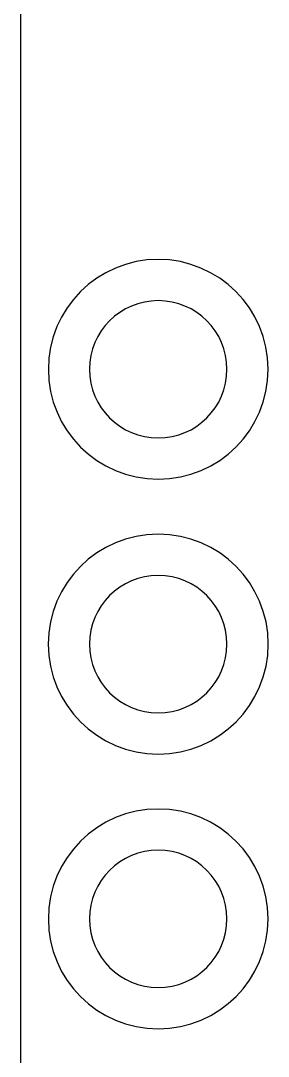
# Model space of a CAD drawing. Header units: inches. Extents: x 59 to 754, y 172 to 990.
# Drawn here: x 60.2 to 94.2, y 724.9 to 867.3 of the extents above; entities that cross this region are included whole.
import ezdxf

# ---------------------------------------------------------------- set-up
doc = ezdxf.new("R2010")
doc.units = ezdxf.units.IN
doc.header["$MEASUREMENT"] = 0
doc.layers.add('svg15406', color=7, linetype='Continuous')

msp = doc.modelspace()

# ---------------------------------------------------------------- linework, layer by layer
at = {"layer": 'svg15406', "color": 7, "lineweight": 30, "true_color": 0xffffff}
msp.add_lwpolyline([(60.22, 460.3), (60.22, 913.84)], dxfattribs=at)
for points in [[(79.11, 834.47), (70.76, 834.47), (64, 827.69), (64.01, 819.34), (64.02, 811), (70.78, 804.25), (79.11, 804.24)], [(79.11, 804.24), (87.46, 804.25), (94.23, 811.02), (94.22, 819.37), (94.21, 827.71), (87.45, 834.47), (79.11, 834.47)], [(79.11, 828.8), (73.9, 828.8), (69.67, 824.57), (69.67, 819.36), (69.67, 814.14), (73.9, 809.91), (79.11, 809.91)], [(79.11, 809.91), (84.33, 809.91), (88.56, 814.14), (88.56, 819.36), (88.56, 824.57), (84.33, 828.8), (79.11, 828.8)], [(79.11, 796.68), (70.76, 796.68), (64, 789.91), (64, 781.56), (64, 773.21), (70.76, 766.44), (79.11, 766.44)], [(79.11, 766.44), (87.46, 766.44), (94.23, 773.21), (94.23, 781.56), (94.23, 789.91), (87.46, 796.68), (79.11, 796.68)], [(79.11, 791.01), (73.9, 791.01), (69.67, 786.78), (69.67, 781.56), (69.67, 776.34), (73.9, 772.11), (79.11, 772.11)], [(79.11, 772.11), (84.33, 772.11), (88.56, 776.34), (88.56, 781.56), (88.56, 786.78), (84.33, 791.01), (79.11, 791.01)], [(79.11, 758.88), (70.76, 758.88), (64, 752.1), (64.01, 743.75), (64.02, 735.41), (70.78, 728.65), (79.11, 728.65)], [(79.11, 728.65), (87.46, 728.65), (94.23, 735.43), (94.22, 743.78), (94.21, 752.12), (87.45, 758.88), (79.11, 758.88)], [(79.11, 753.21), (73.9, 753.21), (69.67, 748.98), (69.67, 743.77), (69.67, 738.55), (73.9, 734.32), (79.11, 734.32)], [(79.11, 734.32), (84.33, 734.32), (88.56, 738.55), (88.56, 743.77), (88.56, 748.98), (84.33, 753.21), (79.11, 753.21)]]:
    msp.add_open_spline(points, degree=3, knots=[0, 0, 0, 0, 1, 1, 1, 2, 2, 2, 2], dxfattribs=at)

doc.saveas('drawing.dxf')
